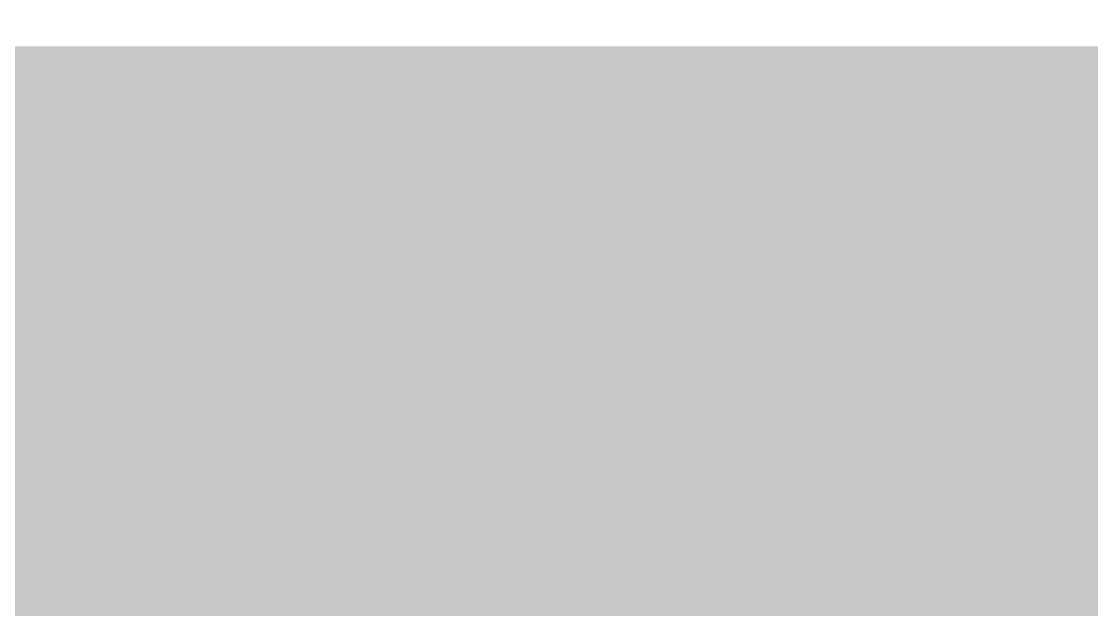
# Model space of a CAD drawing. Extents: x -0.1 to 65.1, y -1.2 to 30.1.
# Drawn here: x 24.2635 to 24.755, y 6.7628 to 7.0326 of the extents above; entities that cross this region are included whole.
import ezdxf

# ---------------------------------------------------------------- set-up
doc = ezdxf.new("R2010")
doc.units = 0
doc.header["$MEASUREMENT"] = 0
doc.layers.get('0').update_dxf_attribs({"linetype": 'CONTINUOUS'})
doc.layers.add('2D_LINE_126', color=7, linetype='CONTINUOUS')

# ---------------------------------------------------------------- blocks, each defined once
blk = doc.blocks.new('DRAWING_63')
at = {"layer": '2D_LINE_126', "const_width": 0.0254}
for points in [[(-5.57784, -0.51435), (-5.58927, -0.51435), (-5.6007, -0.51435), (-5.61213, -0.51435), (-5.62356, -0.51435), (-5.63499, -0.51435), (-5.64642, -0.51435), (-5.65785, -0.51435), (-5.66928, -0.51435), (-5.68071, -0.51435), (-5.69214, -0.51435), (-5.70357, -0.51435), (-5.715, -0.51435), (-5.72643, -0.51435), (-5.73786, -0.51435), (-5.74929, -0.51435), (-5.76072, -0.51435), (-5.77215, -0.51435), (-5.78358, -0.51435), (-5.79501, -0.51435), (-5.80644, -0.51435), (-5.81787, -0.51435), (-5.8293, -0.51435), (-5.84073, -0.51435), (-5.85216, -0.51435), (-5.86359, -0.51435), (-5.87502, -0.51435), (-5.88645, -0.51435), (-5.89788, -0.51435), (-5.90931, -0.51435), (-5.92074, -0.51435), (-5.93217, -0.51435), (-5.9436, -0.51435), (-5.95503, -0.51435), (-5.96646, -0.51435), (-5.97789, -0.51435), (-5.98932, -0.51435), (-6.00075, -0.51435), (-6.01218, -0.51435), (-6.02361, -0.51435), (-6.03504, -0.51435), (-6.04647, -0.51435), (-6.0579, -0.51435), (-6.06933, -0.51435), (-6.08076, -0.51435), (-6.09219, -0.51435), (-6.09219, -0.52578), (-6.10362, -0.52578)], [(-5.84073, -0.75438), (-5.84073, -0.74295), (-5.84073, -0.73152), (-5.84073, -0.72009), (-5.84073, -0.70866), (-5.84073, -0.69723), (-5.84073, -0.6858), (-5.84073, -0.67437), (-5.84073, -0.66294), (-5.84073, -0.65151), (-5.84073, -0.64008), (-5.84073, -0.62865), (-5.84073, -0.61722), (-5.84073, -0.60579), (-5.84073, -0.59436), (-5.84073, -0.58293), (-5.84073, -0.5715), (-5.84073, -0.56007), (-5.84073, -0.54864), (-5.84073, -0.53721), (-5.84073, -0.52578), (-5.84073, -0.51435), (-5.84073, -0.50292), (-5.84073, -0.49149), (-5.84073, -0.48006)], [(-6.08076, -0.75438), (-6.08076, -0.74295), (-6.08076, -0.73152), (-6.08076, -0.72009), (-6.08076, -0.70866), (-6.08076, -0.69723), (-6.08076, -0.6858), (-6.08076, -0.67437), (-6.08076, -0.66294), (-6.08076, -0.65151), (-6.08076, -0.64008), (-6.08076, -0.62865), (-6.08076, -0.61722), (-6.08076, -0.60579), (-6.08076, -0.59436), (-6.08076, -0.58293), (-6.08076, -0.5715), (-6.08076, -0.56007), (-6.08076, -0.54864), (-6.08076, -0.53721), (-6.08076, -0.52578), (-6.08076, -0.51435), (-6.08076, -0.50292), (-6.08076, -0.49149), (-6.08076, -0.48006)], [(-6.06933, -0.75438), (-6.06933, -0.74295), (-6.06933, -0.73152), (-6.06933, -0.72009), (-6.06933, -0.70866), (-6.06933, -0.69723), (-6.06933, -0.6858), (-6.06933, -0.67437), (-6.06933, -0.66294), (-6.06933, -0.65151), (-6.06933, -0.64008), (-6.06933, -0.62865), (-6.06933, -0.61722), (-6.06933, -0.60579), (-6.06933, -0.59436), (-6.06933, -0.58293), (-6.06933, -0.5715), (-6.06933, -0.56007), (-6.06933, -0.54864), (-6.06933, -0.53721), (-6.06933, -0.52578), (-6.06933, -0.51435), (-6.06933, -0.50292), (-6.06933, -0.49149), (-6.06933, -0.48006)], [(-6.0579, -0.75438), (-6.0579, -0.74295), (-6.0579, -0.73152), (-6.0579, -0.72009), (-6.0579, -0.70866), (-6.0579, -0.69723), (-6.0579, -0.6858), (-6.0579, -0.67437), (-6.0579, -0.66294), (-6.0579, -0.65151), (-6.0579, -0.64008), (-6.0579, -0.62865), (-6.0579, -0.61722), (-6.0579, -0.60579), (-6.0579, -0.59436), (-6.0579, -0.58293), (-6.0579, -0.5715), (-6.0579, -0.56007), (-6.0579, -0.54864), (-6.0579, -0.53721), (-6.0579, -0.52578), (-6.0579, -0.51435), (-6.0579, -0.50292), (-6.0579, -0.49149), (-6.0579, -0.48006)], [(-6.04647, -0.75438), (-6.04647, -0.74295), (-6.04647, -0.73152), (-6.04647, -0.72009), (-6.04647, -0.70866), (-6.04647, -0.69723), (-6.04647, -0.6858), (-6.04647, -0.67437), (-6.04647, -0.66294), (-6.04647, -0.65151), (-6.04647, -0.64008), (-6.04647, -0.62865), (-6.04647, -0.61722), (-6.04647, -0.60579), (-6.04647, -0.59436), (-6.04647, -0.58293), (-6.04647, -0.5715), (-6.04647, -0.56007), (-6.04647, -0.54864), (-6.04647, -0.53721), (-6.04647, -0.52578), (-6.04647, -0.51435), (-6.04647, -0.50292), (-6.04647, -0.49149), (-6.04647, -0.48006)], [(-6.03504, -0.75438), (-6.03504, -0.74295), (-6.03504, -0.73152), (-6.03504, -0.72009), (-6.03504, -0.70866), (-6.03504, -0.69723), (-6.03504, -0.6858), (-6.03504, -0.67437), (-6.03504, -0.66294), (-6.03504, -0.65151), (-6.03504, -0.64008), (-6.03504, -0.62865), (-6.03504, -0.61722), (-6.03504, -0.60579), (-6.03504, -0.59436), (-6.03504, -0.58293), (-6.03504, -0.5715), (-6.03504, -0.56007), (-6.03504, -0.54864), (-6.03504, -0.53721), (-6.03504, -0.52578), (-6.03504, -0.51435), (-6.03504, -0.50292), (-6.03504, -0.49149), (-6.03504, -0.48006)], [(-6.02361, -0.75438), (-6.02361, -0.74295), (-6.02361, -0.73152), (-6.02361, -0.72009), (-6.02361, -0.70866), (-6.02361, -0.69723), (-6.02361, -0.6858), (-6.02361, -0.67437), (-6.02361, -0.66294), (-6.02361, -0.65151), (-6.02361, -0.64008), (-6.02361, -0.62865), (-6.02361, -0.61722), (-6.02361, -0.60579), (-6.02361, -0.59436), (-6.02361, -0.58293), (-6.02361, -0.5715), (-6.02361, -0.56007), (-6.02361, -0.54864), (-6.02361, -0.53721), (-6.02361, -0.52578), (-6.02361, -0.51435), (-6.02361, -0.50292), (-6.02361, -0.49149), (-6.02361, -0.48006)], [(-6.01218, -0.75438), (-6.01218, -0.74295), (-6.01218, -0.73152), (-6.01218, -0.72009), (-6.01218, -0.70866), (-6.01218, -0.69723), (-6.01218, -0.6858), (-6.01218, -0.67437), (-6.01218, -0.66294), (-6.01218, -0.65151), (-6.01218, -0.64008), (-6.01218, -0.62865), (-6.01218, -0.61722), (-6.01218, -0.60579), (-6.01218, -0.59436), (-6.01218, -0.58293), (-6.01218, -0.5715), (-6.01218, -0.56007), (-6.01218, -0.54864), (-6.01218, -0.53721), (-6.01218, -0.52578), (-6.01218, -0.51435), (-6.01218, -0.50292), (-6.01218, -0.49149), (-6.01218, -0.48006)], [(-6.00075, -0.75438), (-6.00075, -0.74295), (-6.00075, -0.73152), (-6.00075, -0.72009), (-6.00075, -0.70866), (-6.00075, -0.69723), (-6.00075, -0.6858), (-6.00075, -0.67437), (-6.00075, -0.66294), (-6.00075, -0.65151), (-6.00075, -0.64008), (-6.00075, -0.62865), (-6.00075, -0.61722), (-6.00075, -0.60579), (-6.00075, -0.59436), (-6.00075, -0.58293), (-6.00075, -0.5715), (-6.00075, -0.56007), (-6.00075, -0.54864), (-6.00075, -0.53721), (-6.00075, -0.52578), (-6.00075, -0.51435), (-6.00075, -0.50292), (-6.00075, -0.49149), (-6.00075, -0.48006)], [(-5.98932, -0.75438), (-5.98932, -0.74295), (-5.98932, -0.73152), (-5.98932, -0.72009), (-5.98932, -0.70866), (-5.98932, -0.69723), (-5.98932, -0.6858), (-5.98932, -0.67437), (-5.98932, -0.66294), (-5.98932, -0.65151), (-5.98932, -0.64008), (-5.98932, -0.62865), (-5.98932, -0.61722), (-5.98932, -0.60579), (-5.98932, -0.59436), (-5.98932, -0.58293), (-5.98932, -0.5715), (-5.98932, -0.56007), (-5.98932, -0.54864), (-5.98932, -0.53721), (-5.98932, -0.52578), (-5.98932, -0.51435), (-5.98932, -0.50292), (-5.98932, -0.49149), (-5.98932, -0.48006)], [(-5.97789, -0.75438), (-5.97789, -0.74295), (-5.97789, -0.73152), (-5.97789, -0.72009), (-5.97789, -0.70866), (-5.97789, -0.69723), (-5.97789, -0.6858), (-5.97789, -0.67437), (-5.97789, -0.66294), (-5.97789, -0.65151), (-5.97789, -0.64008), (-5.97789, -0.62865), (-5.97789, -0.61722), (-5.97789, -0.60579), (-5.97789, -0.59436), (-5.97789, -0.58293), (-5.97789, -0.5715), (-5.97789, -0.56007), (-5.97789, -0.54864), (-5.97789, -0.53721), (-5.97789, -0.52578), (-5.97789, -0.51435), (-5.97789, -0.50292), (-5.97789, -0.49149), (-5.97789, -0.48006)], [(-5.96646, -0.75438), (-5.96646, -0.74295), (-5.96646, -0.73152), (-5.96646, -0.72009), (-5.96646, -0.70866), (-5.96646, -0.69723), (-5.96646, -0.6858), (-5.96646, -0.67437), (-5.96646, -0.66294), (-5.96646, -0.65151), (-5.96646, -0.64008), (-5.96646, -0.62865), (-5.96646, -0.61722), (-5.96646, -0.60579), (-5.96646, -0.59436), (-5.96646, -0.58293), (-5.96646, -0.5715), (-5.96646, -0.56007), (-5.96646, -0.54864), (-5.96646, -0.53721), (-5.96646, -0.52578), (-5.96646, -0.51435), (-5.96646, -0.50292), (-5.96646, -0.49149), (-5.96646, -0.48006)], [(-5.95503, -0.75438), (-5.95503, -0.74295), (-5.95503, -0.73152), (-5.95503, -0.72009), (-5.95503, -0.70866), (-5.95503, -0.69723), (-5.95503, -0.6858), (-5.95503, -0.67437), (-5.95503, -0.66294), (-5.95503, -0.65151), (-5.95503, -0.64008), (-5.95503, -0.62865), (-5.95503, -0.61722), (-5.95503, -0.60579), (-5.95503, -0.59436), (-5.95503, -0.58293), (-5.95503, -0.5715), (-5.95503, -0.56007), (-5.95503, -0.54864), (-5.95503, -0.53721), (-5.95503, -0.52578), (-5.95503, -0.51435), (-5.95503, -0.50292), (-5.95503, -0.49149), (-5.95503, -0.48006)], [(-5.9436, -0.75438), (-5.9436, -0.74295), (-5.9436, -0.73152), (-5.9436, -0.72009), (-5.9436, -0.70866), (-5.9436, -0.69723), (-5.9436, -0.6858), (-5.9436, -0.67437), (-5.9436, -0.66294), (-5.9436, -0.65151), (-5.9436, -0.64008), (-5.9436, -0.62865), (-5.9436, -0.61722), (-5.9436, -0.60579), (-5.9436, -0.59436), (-5.9436, -0.58293), (-5.9436, -0.5715), (-5.9436, -0.56007), (-5.9436, -0.54864), (-5.9436, -0.53721), (-5.9436, -0.52578), (-5.9436, -0.51435), (-5.9436, -0.50292), (-5.9436, -0.49149), (-5.9436, -0.48006)], [(-5.93217, -0.75438), (-5.93217, -0.74295), (-5.93217, -0.73152), (-5.93217, -0.72009), (-5.93217, -0.70866), (-5.93217, -0.69723), (-5.93217, -0.6858), (-5.93217, -0.67437), (-5.93217, -0.66294), (-5.93217, -0.65151), (-5.93217, -0.64008), (-5.93217, -0.62865), (-5.93217, -0.61722), (-5.93217, -0.60579), (-5.93217, -0.59436), (-5.93217, -0.58293), (-5.93217, -0.5715), (-5.93217, -0.56007), (-5.93217, -0.54864), (-5.93217, -0.53721), (-5.93217, -0.52578), (-5.93217, -0.51435), (-5.93217, -0.50292), (-5.93217, -0.49149), (-5.93217, -0.48006)], [(-5.92074, -0.75438), (-5.92074, -0.74295), (-5.92074, -0.73152), (-5.92074, -0.72009), (-5.92074, -0.70866), (-5.92074, -0.69723), (-5.92074, -0.6858), (-5.92074, -0.67437), (-5.92074, -0.66294), (-5.92074, -0.65151), (-5.92074, -0.64008), (-5.92074, -0.62865), (-5.92074, -0.61722), (-5.92074, -0.60579), (-5.92074, -0.59436), (-5.92074, -0.58293), (-5.92074, -0.5715), (-5.92074, -0.56007), (-5.92074, -0.54864), (-5.92074, -0.53721), (-5.92074, -0.52578), (-5.92074, -0.51435), (-5.92074, -0.50292), (-5.92074, -0.49149), (-5.92074, -0.48006)], [(-5.90931, -0.75438), (-5.90931, -0.74295), (-5.90931, -0.73152), (-5.90931, -0.72009), (-5.90931, -0.70866), (-5.90931, -0.69723), (-5.90931, -0.6858), (-5.90931, -0.67437), (-5.90931, -0.66294), (-5.90931, -0.65151), (-5.90931, -0.64008), (-5.90931, -0.62865), (-5.90931, -0.61722), (-5.90931, -0.60579), (-5.90931, -0.59436), (-5.90931, -0.58293), (-5.90931, -0.5715), (-5.90931, -0.56007), (-5.90931, -0.54864), (-5.90931, -0.53721), (-5.90931, -0.52578), (-5.90931, -0.51435), (-5.90931, -0.50292), (-5.90931, -0.49149), (-5.90931, -0.48006)], [(-5.89788, -0.75438), (-5.89788, -0.74295), (-5.89788, -0.73152), (-5.89788, -0.72009), (-5.89788, -0.70866), (-5.89788, -0.69723), (-5.89788, -0.6858), (-5.89788, -0.67437), (-5.89788, -0.66294), (-5.89788, -0.65151), (-5.89788, -0.64008), (-5.89788, -0.62865), (-5.89788, -0.61722), (-5.89788, -0.60579), (-5.89788, -0.59436), (-5.89788, -0.58293), (-5.89788, -0.5715), (-5.89788, -0.56007), (-5.89788, -0.54864), (-5.89788, -0.53721), (-5.89788, -0.52578), (-5.89788, -0.51435), (-5.89788, -0.50292), (-5.89788, -0.49149), (-5.89788, -0.48006)], [(-5.88645, -0.75438), (-5.88645, -0.74295), (-5.88645, -0.73152), (-5.88645, -0.72009), (-5.88645, -0.70866), (-5.88645, -0.69723), (-5.88645, -0.6858), (-5.88645, -0.67437), (-5.88645, -0.66294), (-5.88645, -0.65151), (-5.88645, -0.64008), (-5.88645, -0.62865), (-5.88645, -0.61722), (-5.88645, -0.60579), (-5.88645, -0.59436), (-5.88645, -0.58293), (-5.88645, -0.5715), (-5.88645, -0.56007), (-5.88645, -0.54864), (-5.88645, -0.53721), (-5.88645, -0.52578), (-5.88645, -0.51435), (-5.88645, -0.50292), (-5.88645, -0.49149), (-5.88645, -0.48006)], [(-5.87502, -0.75438), (-5.87502, -0.74295), (-5.87502, -0.73152), (-5.87502, -0.72009), (-5.87502, -0.70866), (-5.87502, -0.69723), (-5.87502, -0.6858), (-5.87502, -0.67437), (-5.87502, -0.66294), (-5.87502, -0.65151), (-5.87502, -0.64008), (-5.87502, -0.62865), (-5.87502, -0.61722), (-5.87502, -0.60579), (-5.87502, -0.59436), (-5.87502, -0.58293), (-5.87502, -0.5715), (-5.87502, -0.56007), (-5.87502, -0.54864), (-5.87502, -0.53721), (-5.87502, -0.52578), (-5.87502, -0.51435), (-5.87502, -0.50292), (-5.87502, -0.49149), (-5.87502, -0.48006)], [(-5.86359, -0.75438), (-5.86359, -0.74295), (-5.86359, -0.73152), (-5.86359, -0.72009), (-5.86359, -0.70866), (-5.86359, -0.69723), (-5.86359, -0.6858), (-5.86359, -0.67437), (-5.86359, -0.66294), (-5.86359, -0.65151), (-5.86359, -0.64008), (-5.86359, -0.62865), (-5.86359, -0.61722), (-5.86359, -0.60579), (-5.86359, -0.59436), (-5.86359, -0.58293), (-5.86359, -0.5715), (-5.86359, -0.56007), (-5.86359, -0.54864), (-5.86359, -0.53721), (-5.86359, -0.52578), (-5.86359, -0.51435), (-5.86359, -0.50292), (-5.86359, -0.49149), (-5.86359, -0.48006)], [(-5.85216, -0.75438), (-5.85216, -0.74295), (-5.85216, -0.73152), (-5.85216, -0.72009), (-5.85216, -0.70866), (-5.85216, -0.69723), (-5.85216, -0.6858), (-5.85216, -0.67437), (-5.85216, -0.66294), (-5.85216, -0.65151), (-5.85216, -0.64008), (-5.85216, -0.62865), (-5.85216, -0.61722), (-5.85216, -0.60579), (-5.85216, -0.59436), (-5.85216, -0.58293), (-5.85216, -0.5715), (-5.85216, -0.56007), (-5.85216, -0.54864), (-5.85216, -0.53721), (-5.85216, -0.52578), (-5.85216, -0.51435), (-5.85216, -0.50292), (-5.85216, -0.49149), (-5.85216, -0.48006)], [(-5.8293, -0.75438), (-5.8293, -0.74295), (-5.8293, -0.73152), (-5.8293, -0.72009), (-5.8293, -0.70866), (-5.8293, -0.69723), (-5.8293, -0.6858), (-5.8293, -0.67437), (-5.8293, -0.66294), (-5.8293, -0.65151), (-5.8293, -0.64008), (-5.8293, -0.62865), (-5.8293, -0.61722), (-5.8293, -0.60579), (-5.8293, -0.59436), (-5.8293, -0.58293), (-5.8293, -0.5715), (-5.8293, -0.56007), (-5.8293, -0.54864), (-5.8293, -0.53721), (-5.8293, -0.52578), (-5.8293, -0.51435), (-5.8293, -0.50292), (-5.8293, -0.49149), (-5.8293, -0.48006)], [(-5.81787, -0.75438), (-5.81787, -0.74295), (-5.81787, -0.73152), (-5.81787, -0.72009), (-5.81787, -0.70866), (-5.81787, -0.69723), (-5.81787, -0.6858), (-5.81787, -0.67437), (-5.81787, -0.66294), (-5.81787, -0.65151), (-5.81787, -0.64008), (-5.81787, -0.62865), (-5.81787, -0.61722), (-5.81787, -0.60579), (-5.81787, -0.59436), (-5.81787, -0.58293), (-5.81787, -0.5715), (-5.81787, -0.56007), (-5.81787, -0.54864), (-5.81787, -0.53721), (-5.81787, -0.52578), (-5.81787, -0.51435), (-5.81787, -0.50292), (-5.81787, -0.49149), (-5.81787, -0.48006)], [(-5.80644, -0.75438), (-5.80644, -0.74295), (-5.80644, -0.73152), (-5.80644, -0.72009), (-5.80644, -0.70866), (-5.80644, -0.69723), (-5.80644, -0.6858), (-5.80644, -0.67437), (-5.80644, -0.66294), (-5.80644, -0.65151), (-5.80644, -0.64008), (-5.80644, -0.62865), (-5.80644, -0.61722), (-5.80644, -0.60579), (-5.80644, -0.59436), (-5.80644, -0.58293), (-5.80644, -0.5715), (-5.80644, -0.56007), (-5.80644, -0.54864), (-5.80644, -0.53721), (-5.80644, -0.52578), (-5.80644, -0.51435), (-5.80644, -0.50292), (-5.80644, -0.49149), (-5.80644, -0.48006)], [(-5.79501, -0.75438), (-5.79501, -0.74295), (-5.79501, -0.73152), (-5.79501, -0.72009), (-5.79501, -0.70866), (-5.79501, -0.69723), (-5.79501, -0.6858), (-5.79501, -0.67437), (-5.79501, -0.66294), (-5.79501, -0.65151), (-5.79501, -0.64008), (-5.79501, -0.62865), (-5.79501, -0.61722), (-5.79501, -0.60579), (-5.79501, -0.59436), (-5.79501, -0.58293), (-5.79501, -0.5715), (-5.79501, -0.56007), (-5.79501, -0.54864), (-5.79501, -0.53721), (-5.79501, -0.52578), (-5.79501, -0.51435), (-5.79501, -0.50292), (-5.79501, -0.49149), (-5.79501, -0.48006)], [(-5.78358, -0.75438), (-5.78358, -0.74295), (-5.78358, -0.73152), (-5.78358, -0.72009), (-5.78358, -0.70866), (-5.78358, -0.69723), (-5.78358, -0.6858), (-5.78358, -0.67437), (-5.78358, -0.66294), (-5.78358, -0.65151), (-5.78358, -0.64008), (-5.78358, -0.62865), (-5.78358, -0.61722), (-5.78358, -0.60579), (-5.78358, -0.59436), (-5.78358, -0.58293), (-5.78358, -0.5715), (-5.78358, -0.56007), (-5.78358, -0.54864), (-5.78358, -0.53721), (-5.78358, -0.52578), (-5.78358, -0.51435), (-5.78358, -0.50292), (-5.78358, -0.49149), (-5.78358, -0.48006)], [(-5.77215, -0.75438), (-5.77215, -0.74295), (-5.77215, -0.73152), (-5.77215, -0.72009), (-5.77215, -0.70866), (-5.77215, -0.69723), (-5.77215, -0.6858), (-5.77215, -0.67437), (-5.77215, -0.66294), (-5.77215, -0.65151), (-5.77215, -0.64008), (-5.77215, -0.62865), (-5.77215, -0.61722), (-5.77215, -0.60579), (-5.77215, -0.59436), (-5.77215, -0.58293), (-5.77215, -0.5715), (-5.77215, -0.56007), (-5.77215, -0.54864), (-5.77215, -0.53721), (-5.77215, -0.52578), (-5.77215, -0.51435), (-5.77215, -0.50292), (-5.77215, -0.49149), (-5.77215, -0.48006)], [(-5.76072, -0.75438), (-5.76072, -0.74295), (-5.76072, -0.73152), (-5.76072, -0.72009), (-5.76072, -0.70866), (-5.76072, -0.69723), (-5.76072, -0.6858), (-5.76072, -0.67437), (-5.76072, -0.66294), (-5.76072, -0.65151), (-5.76072, -0.64008), (-5.76072, -0.62865), (-5.76072, -0.61722), (-5.76072, -0.60579), (-5.76072, -0.59436), (-5.76072, -0.58293), (-5.76072, -0.5715), (-5.76072, -0.56007), (-5.76072, -0.54864), (-5.76072, -0.53721), (-5.76072, -0.52578), (-5.76072, -0.51435), (-5.76072, -0.50292), (-5.76072, -0.49149), (-5.76072, -0.48006)], [(-5.74929, -0.75438), (-5.74929, -0.74295), (-5.74929, -0.73152), (-5.74929, -0.72009), (-5.74929, -0.70866), (-5.74929, -0.69723), (-5.74929, -0.6858), (-5.74929, -0.67437), (-5.74929, -0.66294), (-5.74929, -0.65151), (-5.74929, -0.64008), (-5.74929, -0.62865), (-5.74929, -0.61722), (-5.74929, -0.60579), (-5.74929, -0.59436), (-5.74929, -0.58293), (-5.74929, -0.5715), (-5.74929, -0.56007), (-5.74929, -0.54864), (-5.74929, -0.53721), (-5.74929, -0.52578), (-5.74929, -0.51435), (-5.74929, -0.50292), (-5.74929, -0.49149), (-5.74929, -0.48006)], [(-5.73786, -0.75438), (-5.73786, -0.74295), (-5.73786, -0.73152), (-5.73786, -0.72009), (-5.73786, -0.70866), (-5.73786, -0.69723), (-5.73786, -0.6858), (-5.73786, -0.67437), (-5.73786, -0.66294), (-5.73786, -0.65151), (-5.73786, -0.64008), (-5.73786, -0.62865), (-5.73786, -0.61722), (-5.73786, -0.60579), (-5.73786, -0.59436), (-5.73786, -0.58293), (-5.73786, -0.5715), (-5.73786, -0.56007), (-5.73786, -0.54864), (-5.73786, -0.53721), (-5.73786, -0.52578), (-5.73786, -0.51435), (-5.73786, -0.50292), (-5.73786, -0.49149), (-5.73786, -0.48006)], [(-5.72643, -0.75438), (-5.72643, -0.74295), (-5.72643, -0.73152), (-5.72643, -0.72009), (-5.72643, -0.70866), (-5.72643, -0.69723), (-5.72643, -0.6858), (-5.72643, -0.67437), (-5.72643, -0.66294), (-5.72643, -0.65151), (-5.72643, -0.64008), (-5.72643, -0.62865), (-5.72643, -0.61722), (-5.72643, -0.60579), (-5.72643, -0.59436), (-5.72643, -0.58293), (-5.72643, -0.5715), (-5.72643, -0.56007), (-5.72643, -0.54864), (-5.72643, -0.53721), (-5.72643, -0.52578), (-5.72643, -0.51435), (-5.72643, -0.50292), (-5.72643, -0.49149), (-5.72643, -0.48006)], [(-5.715, -0.75438), (-5.715, -0.74295), (-5.715, -0.73152), (-5.715, -0.72009), (-5.715, -0.70866), (-5.715, -0.69723), (-5.715, -0.6858), (-5.715, -0.67437), (-5.715, -0.66294), (-5.715, -0.65151), (-5.715, -0.64008), (-5.715, -0.62865), (-5.715, -0.61722), (-5.715, -0.60579), (-5.715, -0.59436), (-5.715, -0.58293), (-5.715, -0.5715), (-5.715, -0.56007), (-5.715, -0.54864), (-5.715, -0.53721), (-5.715, -0.52578), (-5.715, -0.51435), (-5.715, -0.50292), (-5.715, -0.49149), (-5.715, -0.48006)], [(-5.70357, -0.75438), (-5.70357, -0.74295), (-5.70357, -0.73152), (-5.70357, -0.72009), (-5.70357, -0.70866), (-5.70357, -0.69723), (-5.70357, -0.6858), (-5.70357, -0.67437), (-5.70357, -0.66294), (-5.70357, -0.65151), (-5.70357, -0.64008), (-5.70357, -0.62865), (-5.70357, -0.61722), (-5.70357, -0.60579), (-5.70357, -0.59436), (-5.70357, -0.58293), (-5.70357, -0.5715), (-5.70357, -0.56007), (-5.70357, -0.54864), (-5.70357, -0.53721), (-5.70357, -0.52578), (-5.70357, -0.51435), (-5.70357, -0.50292), (-5.70357, -0.49149), (-5.70357, -0.48006)], [(-5.69214, -0.75438), (-5.69214, -0.74295), (-5.69214, -0.73152), (-5.69214, -0.72009), (-5.69214, -0.70866), (-5.69214, -0.69723), (-5.69214, -0.6858), (-5.69214, -0.67437), (-5.69214, -0.66294), (-5.69214, -0.65151), (-5.69214, -0.64008), (-5.69214, -0.62865), (-5.69214, -0.61722), (-5.69214, -0.60579), (-5.69214, -0.59436), (-5.69214, -0.58293), (-5.69214, -0.5715), (-5.69214, -0.56007), (-5.69214, -0.54864), (-5.69214, -0.53721), (-5.69214, -0.52578), (-5.69214, -0.51435), (-5.69214, -0.50292), (-5.69214, -0.49149), (-5.69214, -0.48006)], [(-5.68071, -0.75438), (-5.68071, -0.74295), (-5.68071, -0.73152), (-5.68071, -0.72009), (-5.68071, -0.70866), (-5.68071, -0.69723), (-5.68071, -0.6858), (-5.68071, -0.67437), (-5.68071, -0.66294), (-5.68071, -0.65151), (-5.68071, -0.64008), (-5.68071, -0.62865), (-5.68071, -0.61722), (-5.68071, -0.60579), (-5.68071, -0.59436), (-5.68071, -0.58293), (-5.68071, -0.5715), (-5.68071, -0.56007), (-5.68071, -0.54864), (-5.68071, -0.53721), (-5.68071, -0.52578), (-5.68071, -0.51435), (-5.68071, -0.50292), (-5.68071, -0.49149), (-5.68071, -0.48006)], [(-5.66928, -0.75438), (-5.66928, -0.74295), (-5.66928, -0.73152), (-5.66928, -0.72009), (-5.66928, -0.70866), (-5.66928, -0.69723), (-5.66928, -0.6858), (-5.66928, -0.67437), (-5.66928, -0.66294), (-5.66928, -0.65151), (-5.66928, -0.64008), (-5.66928, -0.62865), (-5.66928, -0.61722), (-5.66928, -0.60579), (-5.66928, -0.59436), (-5.66928, -0.58293), (-5.66928, -0.5715), (-5.66928, -0.56007), (-5.66928, -0.54864), (-5.66928, -0.53721), (-5.66928, -0.52578), (-5.66928, -0.51435), (-5.66928, -0.50292), (-5.66928, -0.49149), (-5.66928, -0.48006)], [(-5.65785, -0.75438), (-5.65785, -0.74295), (-5.65785, -0.73152), (-5.65785, -0.72009), (-5.65785, -0.70866), (-5.65785, -0.69723), (-5.65785, -0.6858), (-5.65785, -0.67437), (-5.65785, -0.66294), (-5.65785, -0.65151), (-5.65785, -0.64008), (-5.65785, -0.62865), (-5.65785, -0.61722), (-5.65785, -0.60579), (-5.65785, -0.59436), (-5.65785, -0.58293), (-5.65785, -0.5715), (-5.65785, -0.56007), (-5.65785, -0.54864), (-5.65785, -0.53721), (-5.65785, -0.52578), (-5.65785, -0.51435), (-5.65785, -0.50292), (-5.65785, -0.49149), (-5.65785, -0.48006)], [(-5.64642, -0.75438), (-5.64642, -0.74295), (-5.64642, -0.73152), (-5.64642, -0.72009), (-5.64642, -0.70866), (-5.64642, -0.69723), (-5.64642, -0.6858), (-5.64642, -0.67437), (-5.64642, -0.66294), (-5.64642, -0.65151), (-5.64642, -0.64008), (-5.64642, -0.62865), (-5.64642, -0.61722), (-5.64642, -0.60579), (-5.64642, -0.59436), (-5.64642, -0.58293), (-5.64642, -0.5715), (-5.64642, -0.56007), (-5.64642, -0.54864), (-5.64642, -0.53721), (-5.64642, -0.52578), (-5.64642, -0.51435), (-5.64642, -0.50292), (-5.64642, -0.49149), (-5.64642, -0.48006)], [(-5.63499, -0.75438), (-5.63499, -0.74295), (-5.63499, -0.73152), (-5.63499, -0.72009), (-5.63499, -0.70866), (-5.63499, -0.69723), (-5.63499, -0.6858), (-5.63499, -0.67437), (-5.63499, -0.66294), (-5.63499, -0.65151), (-5.63499, -0.64008), (-5.63499, -0.62865), (-5.63499, -0.61722), (-5.63499, -0.60579), (-5.63499, -0.59436), (-5.63499, -0.58293), (-5.63499, -0.5715), (-5.63499, -0.56007), (-5.63499, -0.54864), (-5.63499, -0.53721), (-5.63499, -0.52578), (-5.63499, -0.51435), (-5.63499, -0.50292), (-5.63499, -0.49149), (-5.63499, -0.48006)], [(-5.62356, -0.75438), (-5.62356, -0.74295), (-5.62356, -0.73152), (-5.62356, -0.72009), (-5.62356, -0.70866), (-5.62356, -0.69723), (-5.62356, -0.6858), (-5.62356, -0.67437), (-5.62356, -0.66294), (-5.62356, -0.65151), (-5.62356, -0.64008), (-5.62356, -0.62865), (-5.62356, -0.61722), (-5.62356, -0.60579), (-5.62356, -0.59436), (-5.62356, -0.58293), (-5.62356, -0.5715), (-5.62356, -0.56007), (-5.62356, -0.54864), (-5.62356, -0.53721), (-5.62356, -0.52578), (-5.62356, -0.51435), (-5.62356, -0.50292), (-5.62356, -0.49149), (-5.62356, -0.48006)], [(-5.61213, -0.75438), (-5.61213, -0.74295), (-5.61213, -0.73152), (-5.61213, -0.72009), (-5.61213, -0.70866), (-5.61213, -0.69723), (-5.61213, -0.6858), (-5.61213, -0.67437), (-5.61213, -0.66294), (-5.61213, -0.65151), (-5.61213, -0.64008), (-5.61213, -0.62865), (-5.61213, -0.61722), (-5.61213, -0.60579), (-5.61213, -0.59436), (-5.61213, -0.58293), (-5.61213, -0.5715), (-5.61213, -0.56007), (-5.61213, -0.54864), (-5.61213, -0.53721), (-5.61213, -0.52578), (-5.61213, -0.51435), (-5.61213, -0.50292), (-5.61213, -0.49149), (-5.61213, -0.48006)], [(-5.6007, -0.75438), (-5.6007, -0.74295), (-5.6007, -0.73152), (-5.6007, -0.72009), (-5.6007, -0.70866), (-5.6007, -0.69723), (-5.6007, -0.6858), (-5.6007, -0.67437), (-5.6007, -0.66294), (-5.6007, -0.65151), (-5.6007, -0.64008), (-5.6007, -0.62865), (-5.6007, -0.61722), (-5.6007, -0.60579), (-5.6007, -0.59436), (-5.6007, -0.58293), (-5.6007, -0.5715), (-5.6007, -0.56007), (-5.6007, -0.54864), (-5.6007, -0.53721), (-5.6007, -0.52578), (-5.6007, -0.51435), (-5.6007, -0.50292), (-5.6007, -0.49149), (-5.6007, -0.48006)], [(-5.58927, -0.75438), (-5.58927, -0.74295), (-5.58927, -0.73152), (-5.58927, -0.72009), (-5.58927, -0.70866), (-5.58927, -0.69723), (-5.58927, -0.6858), (-5.58927, -0.67437), (-5.58927, -0.66294), (-5.58927, -0.65151), (-5.58927, -0.64008), (-5.58927, -0.62865), (-5.58927, -0.61722), (-5.58927, -0.60579), (-5.58927, -0.59436), (-5.58927, -0.58293), (-5.58927, -0.5715), (-5.58927, -0.56007), (-5.58927, -0.54864), (-5.58927, -0.53721), (-5.58927, -0.52578), (-5.58927, -0.51435), (-5.58927, -0.50292), (-5.58927, -0.49149), (-5.58927, -0.48006)], [(-5.08635, -0.49149), (-6.09219, -0.49149), (-6.16077, -0.50292)], [(-5.57784, -0.49149), (-5.58927, -0.49149), (-5.6007, -0.49149), (-5.61213, -0.49149), (-5.62356, -0.49149), (-5.63499, -0.49149), (-5.64642, -0.49149), (-5.65785, -0.49149), (-5.66928, -0.49149), (-5.68071, -0.49149), (-5.69214, -0.49149), (-5.70357, -0.49149), (-5.715, -0.49149), (-5.72643, -0.49149), (-5.73786, -0.49149), (-5.74929, -0.49149), (-5.76072, -0.49149), (-5.77215, -0.49149), (-5.78358, -0.49149), (-5.79501, -0.49149), (-5.80644, -0.49149), (-5.81787, -0.49149), (-5.8293, -0.49149), (-5.84073, -0.49149), (-5.85216, -0.49149), (-5.86359, -0.49149), (-5.87502, -0.49149), (-5.88645, -0.49149), (-5.89788, -0.49149), (-5.90931, -0.49149), (-5.92074, -0.49149), (-5.93217, -0.49149), (-5.9436, -0.49149), (-5.95503, -0.49149), (-5.96646, -0.49149), (-5.97789, -0.49149), (-5.98932, -0.49149), (-6.00075, -0.49149), (-6.01218, -0.49149), (-6.02361, -0.49149), (-6.03504, -0.49149), (-6.04647, -0.49149), (-6.0579, -0.49149), (-6.06933, -0.49149), (-6.08076, -0.49149), (-6.09219, -0.49149), (-6.09219, -0.50292), (-6.10362, -0.50292)], [(-5.57784, -0.50292), (-5.58927, -0.50292), (-5.6007, -0.50292), (-5.61213, -0.50292), (-5.62356, -0.50292), (-5.63499, -0.50292), (-5.64642, -0.50292), (-5.65785, -0.50292), (-5.66928, -0.50292), (-5.68071, -0.50292), (-5.69214, -0.50292), (-5.70357, -0.50292), (-5.715, -0.50292), (-5.72643, -0.50292), (-5.73786, -0.50292), (-5.74929, -0.50292), (-5.76072, -0.50292), (-5.77215, -0.50292), (-5.78358, -0.50292), (-5.79501, -0.50292), (-5.80644, -0.50292), (-5.81787, -0.50292), (-5.8293, -0.50292), (-5.84073, -0.50292), (-5.85216, -0.50292), (-5.86359, -0.50292), (-5.87502, -0.50292), (-5.88645, -0.50292), (-5.89788, -0.50292), (-5.90931, -0.50292), (-5.92074, -0.50292), (-5.93217, -0.50292), (-5.9436, -0.50292), (-5.95503, -0.50292), (-5.96646, -0.50292), (-5.97789, -0.50292), (-5.98932, -0.50292), (-6.00075, -0.50292), (-6.01218, -0.50292), (-6.02361, -0.50292), (-6.03504, -0.50292), (-6.04647, -0.50292), (-6.0579, -0.50292), (-6.06933, -0.50292), (-6.08076, -0.50292), (-6.09219, -0.50292), (-6.09219, -0.51435), (-6.10362, -0.51435)], [(-5.57784, -0.52578), (-5.58927, -0.52578), (-5.6007, -0.52578), (-5.61213, -0.52578), (-5.62356, -0.52578), (-5.63499, -0.52578), (-5.64642, -0.52578), (-5.65785, -0.52578), (-5.66928, -0.52578), (-5.68071, -0.52578), (-5.69214, -0.52578), (-5.70357, -0.52578), (-5.715, -0.52578), (-5.72643, -0.52578), (-5.73786, -0.52578), (-5.74929, -0.52578), (-5.76072, -0.52578), (-5.77215, -0.52578), (-5.78358, -0.52578), (-5.79501, -0.52578), (-5.80644, -0.52578), (-5.81787, -0.52578), (-5.8293, -0.52578), (-5.84073, -0.52578), (-5.85216, -0.52578), (-5.86359, -0.52578), (-5.87502, -0.52578), (-5.88645, -0.52578), (-5.89788, -0.52578), (-5.90931, -0.52578), (-5.92074, -0.52578), (-5.93217, -0.52578), (-5.9436, -0.52578), (-5.95503, -0.52578), (-5.96646, -0.52578), (-5.97789, -0.52578), (-5.98932, -0.52578), (-6.00075, -0.52578), (-6.01218, -0.52578), (-6.02361, -0.52578), (-6.03504, -0.52578), (-6.04647, -0.52578), (-6.0579, -0.52578), (-6.06933, -0.52578), (-6.08076, -0.52578), (-6.09219, -0.52578), (-6.09219, -0.53721), (-6.10362, -0.53721)], [(-5.57784, -0.53721), (-5.58927, -0.53721), (-5.6007, -0.53721), (-5.61213, -0.53721), (-5.62356, -0.53721), (-5.63499, -0.53721), (-5.64642, -0.53721), (-5.65785, -0.53721), (-5.66928, -0.53721), (-5.68071, -0.53721), (-5.69214, -0.53721), (-5.70357, -0.53721), (-5.715, -0.53721), (-5.72643, -0.53721), (-5.73786, -0.53721), (-5.74929, -0.53721), (-5.76072, -0.53721), (-5.77215, -0.53721), (-5.78358, -0.53721), (-5.79501, -0.53721), (-5.80644, -0.53721), (-5.81787, -0.53721), (-5.8293, -0.53721), (-5.84073, -0.53721), (-5.85216, -0.53721), (-5.86359, -0.53721), (-5.87502, -0.53721), (-5.88645, -0.53721), (-5.89788, -0.53721), (-5.90931, -0.53721), (-5.92074, -0.53721), (-5.93217, -0.53721), (-5.9436, -0.53721), (-5.95503, -0.53721), (-5.96646, -0.53721), (-5.97789, -0.53721), (-5.98932, -0.53721), (-6.00075, -0.53721), (-6.01218, -0.53721), (-6.02361, -0.53721), (-6.03504, -0.53721), (-6.04647, -0.53721), (-6.0579, -0.53721), (-6.06933, -0.53721), (-6.08076, -0.53721), (-6.09219, -0.53721), (-6.09219, -0.54864), (-6.10362, -0.54864)], [(-5.57784, -0.54864), (-5.58927, -0.54864), (-5.6007, -0.54864), (-5.61213, -0.54864), (-5.62356, -0.54864), (-5.63499, -0.54864), (-5.64642, -0.54864), (-5.65785, -0.54864), (-5.66928, -0.54864), (-5.68071, -0.54864), (-5.69214, -0.54864), (-5.70357, -0.54864), (-5.715, -0.54864), (-5.72643, -0.54864), (-5.73786, -0.54864), (-5.74929, -0.54864), (-5.76072, -0.54864), (-5.77215, -0.54864), (-5.78358, -0.54864), (-5.79501, -0.54864), (-5.80644, -0.54864), (-5.81787, -0.54864), (-5.8293, -0.54864), (-5.84073, -0.54864), (-5.85216, -0.54864), (-5.86359, -0.54864), (-5.87502, -0.54864), (-5.88645, -0.54864), (-5.89788, -0.54864), (-5.90931, -0.54864), (-5.92074, -0.54864), (-5.93217, -0.54864), (-5.9436, -0.54864), (-5.95503, -0.54864), (-5.96646, -0.54864), (-5.97789, -0.54864), (-5.98932, -0.54864), (-6.00075, -0.54864), (-6.01218, -0.54864), (-6.02361, -0.54864), (-6.03504, -0.54864), (-6.04647, -0.54864), (-6.0579, -0.54864), (-6.06933, -0.54864), (-6.08076, -0.54864), (-6.09219, -0.54864), (-6.09219, -0.56007), (-6.10362, -0.56007)], [(-5.57784, -0.56007), (-5.58927, -0.56007), (-5.6007, -0.56007), (-5.61213, -0.56007), (-5.62356, -0.56007), (-5.63499, -0.56007), (-5.64642, -0.56007), (-5.65785, -0.56007), (-5.66928, -0.56007), (-5.68071, -0.56007), (-5.69214, -0.56007), (-5.70357, -0.56007), (-5.715, -0.56007), (-5.72643, -0.56007), (-5.73786, -0.56007), (-5.74929, -0.56007), (-5.76072, -0.56007), (-5.77215, -0.56007), (-5.78358, -0.56007), (-5.79501, -0.56007), (-5.80644, -0.56007), (-5.81787, -0.56007), (-5.8293, -0.56007), (-5.84073, -0.56007), (-5.85216, -0.56007), (-5.86359, -0.56007), (-5.87502, -0.56007), (-5.88645, -0.56007), (-5.89788, -0.56007), (-5.90931, -0.56007), (-5.92074, -0.56007), (-5.93217, -0.56007), (-5.9436, -0.56007), (-5.95503, -0.56007), (-5.96646, -0.56007), (-5.97789, -0.56007), (-5.98932, -0.56007), (-6.00075, -0.56007), (-6.01218, -0.56007), (-6.02361, -0.56007), (-6.03504, -0.56007), (-6.04647, -0.56007), (-6.0579, -0.56007), (-6.06933, -0.56007), (-6.08076, -0.56007), (-6.09219, -0.56007), (-6.09219, -0.5715), (-6.10362, -0.5715)], [(-6.10362, -0.58293), (-6.09219, -0.58293), (-6.09219, -0.5715), (-6.08076, -0.5715), (-6.06933, -0.5715), (-6.0579, -0.5715), (-6.04647, -0.5715), (-6.03504, -0.5715), (-6.02361, -0.5715), (-6.01218, -0.5715), (-6.00075, -0.5715), (-5.98932, -0.5715), (-5.97789, -0.5715), (-5.96646, -0.5715), (-5.95503, -0.5715), (-5.9436, -0.5715), (-5.93217, -0.5715), (-5.92074, -0.5715), (-5.90931, -0.5715), (-5.89788, -0.5715), (-5.88645, -0.5715), (-5.87502, -0.5715), (-5.86359, -0.5715), (-5.85216, -0.5715), (-5.84073, -0.5715), (-5.8293, -0.5715), (-5.81787, -0.5715), (-5.80644, -0.5715), (-5.79501, -0.5715), (-5.78358, -0.5715), (-5.77215, -0.5715), (-5.76072, -0.5715), (-5.74929, -0.5715), (-5.73786, -0.5715), (-5.72643, -0.5715), (-5.715, -0.5715), (-5.70357, -0.5715), (-5.69214, -0.5715), (-5.68071, -0.5715), (-5.66928, -0.5715), (-5.65785, -0.5715), (-5.64642, -0.5715), (-5.63499, -0.5715), (-5.62356, -0.5715), (-5.61213, -0.5715), (-5.6007, -0.5715), (-5.58927, -0.5715), (-5.57784, -0.5715)], [(-5.57784, -0.58293), (-5.58927, -0.58293), (-5.6007, -0.58293), (-5.61213, -0.58293), (-5.62356, -0.58293), (-5.63499, -0.58293), (-5.64642, -0.58293), (-5.65785, -0.58293), (-5.66928, -0.58293), (-5.68071, -0.58293), (-5.69214, -0.58293), (-5.70357, -0.58293), (-5.715, -0.58293), (-5.72643, -0.58293), (-5.73786, -0.58293), (-5.74929, -0.58293), (-5.76072, -0.58293), (-5.77215, -0.58293), (-5.78358, -0.58293), (-5.79501, -0.58293), (-5.80644, -0.58293), (-5.81787, -0.58293), (-5.8293, -0.58293), (-5.84073, -0.58293), (-5.85216, -0.58293), (-5.86359, -0.58293), (-5.87502, -0.58293), (-5.88645, -0.58293), (-5.89788, -0.58293), (-5.90931, -0.58293), (-5.92074, -0.58293), (-5.93217, -0.58293), (-5.9436, -0.58293), (-5.95503, -0.58293), (-5.96646, -0.58293), (-5.97789, -0.58293), (-5.98932, -0.58293), (-6.00075, -0.58293), (-6.01218, -0.58293), (-6.02361, -0.58293), (-6.03504, -0.58293), (-6.04647, -0.58293), (-6.0579, -0.58293), (-6.06933, -0.58293), (-6.08076, -0.58293), (-6.09219, -0.58293), (-6.09219, -0.59436), (-6.10362, -0.59436)], [(-5.57784, -0.59436), (-5.58927, -0.59436), (-5.6007, -0.59436), (-5.61213, -0.59436), (-5.62356, -0.59436), (-5.63499, -0.59436), (-5.64642, -0.59436), (-5.65785, -0.59436), (-5.66928, -0.59436), (-5.68071, -0.59436), (-5.69214, -0.59436), (-5.70357, -0.59436), (-5.715, -0.59436), (-5.72643, -0.59436), (-5.73786, -0.59436), (-5.74929, -0.59436), (-5.76072, -0.59436), (-5.77215, -0.59436), (-5.78358, -0.59436), (-5.79501, -0.59436), (-5.80644, -0.59436), (-5.81787, -0.59436), (-5.8293, -0.59436), (-5.84073, -0.59436), (-5.85216, -0.59436), (-5.86359, -0.59436), (-5.87502, -0.59436), (-5.88645, -0.59436), (-5.89788, -0.59436), (-5.90931, -0.59436), (-5.92074, -0.59436), (-5.93217, -0.59436), (-5.9436, -0.59436), (-5.95503, -0.59436), (-5.96646, -0.59436), (-5.97789, -0.59436), (-5.98932, -0.59436), (-6.00075, -0.59436), (-6.01218, -0.59436), (-6.02361, -0.59436), (-6.03504, -0.59436), (-6.04647, -0.59436), (-6.0579, -0.59436), (-6.06933, -0.59436), (-6.08076, -0.59436), (-6.09219, -0.59436), (-6.09219, -0.60579), (-6.10362, -0.60579)], [(-5.57784, -0.60579), (-5.58927, -0.60579), (-5.6007, -0.60579), (-5.61213, -0.60579), (-5.62356, -0.60579), (-5.63499, -0.60579), (-5.64642, -0.60579), (-5.65785, -0.60579), (-5.66928, -0.60579), (-5.68071, -0.60579), (-5.69214, -0.60579), (-5.70357, -0.60579), (-5.715, -0.60579), (-5.72643, -0.60579), (-5.73786, -0.60579), (-5.74929, -0.60579), (-5.76072, -0.60579), (-5.77215, -0.60579), (-5.78358, -0.60579), (-5.79501, -0.60579), (-5.80644, -0.60579), (-5.81787, -0.60579), (-5.8293, -0.60579), (-5.84073, -0.60579), (-5.85216, -0.60579), (-5.86359, -0.60579), (-5.87502, -0.60579), (-5.88645, -0.60579), (-5.89788, -0.60579), (-5.90931, -0.60579), (-5.92074, -0.60579), (-5.93217, -0.60579), (-5.9436, -0.60579), (-5.95503, -0.60579), (-5.96646, -0.60579), (-5.97789, -0.60579), (-5.98932, -0.60579), (-6.00075, -0.60579), (-6.01218, -0.60579), (-6.02361, -0.60579), (-6.03504, -0.60579), (-6.04647, -0.60579), (-6.0579, -0.60579), (-6.06933, -0.60579), (-6.08076, -0.60579), (-6.09219, -0.60579), (-6.09219, -0.61722), (-6.10362, -0.61722)], [(-5.57784, -0.61722), (-5.58927, -0.61722), (-5.6007, -0.61722), (-5.61213, -0.61722), (-5.62356, -0.61722), (-5.63499, -0.61722), (-5.64642, -0.61722), (-5.65785, -0.61722), (-5.66928, -0.61722), (-5.68071, -0.61722), (-5.69214, -0.61722), (-5.70357, -0.61722), (-5.715, -0.61722), (-5.72643, -0.61722), (-5.73786, -0.61722), (-5.74929, -0.61722), (-5.76072, -0.61722), (-5.77215, -0.61722), (-5.78358, -0.61722), (-5.79501, -0.61722), (-5.80644, -0.61722), (-5.81787, -0.61722), (-5.8293, -0.61722), (-5.84073, -0.61722), (-5.85216, -0.61722), (-5.86359, -0.61722), (-5.87502, -0.61722), (-5.88645, -0.61722), (-5.89788, -0.61722), (-5.90931, -0.61722), (-5.92074, -0.61722), (-5.93217, -0.61722), (-5.9436, -0.61722), (-5.95503, -0.61722), (-5.96646, -0.61722), (-5.97789, -0.61722), (-5.98932, -0.61722), (-6.00075, -0.61722), (-6.01218, -0.61722), (-6.02361, -0.61722), (-6.03504, -0.61722), (-6.04647, -0.61722), (-6.0579, -0.61722), (-6.06933, -0.61722), (-6.08076, -0.61722), (-6.09219, -0.61722), (-6.09219, -0.62865), (-6.10362, -0.62865)], [(-5.57784, -0.62865), (-5.58927, -0.62865), (-5.6007, -0.62865), (-5.61213, -0.62865), (-5.62356, -0.62865), (-5.63499, -0.62865), (-5.64642, -0.62865), (-5.65785, -0.62865), (-5.66928, -0.62865), (-5.68071, -0.62865), (-5.69214, -0.62865), (-5.70357, -0.62865), (-5.715, -0.62865), (-5.72643, -0.62865), (-5.73786, -0.62865), (-5.74929, -0.62865), (-5.76072, -0.62865), (-5.77215, -0.62865), (-5.78358, -0.62865), (-5.79501, -0.62865), (-5.80644, -0.62865), (-5.81787, -0.62865), (-5.8293, -0.62865), (-5.84073, -0.62865), (-5.85216, -0.62865), (-5.86359, -0.62865), (-5.87502, -0.62865), (-5.88645, -0.62865), (-5.89788, -0.62865), (-5.90931, -0.62865), (-5.92074, -0.62865), (-5.93217, -0.62865), (-5.9436, -0.62865), (-5.95503, -0.62865), (-5.96646, -0.62865), (-5.97789, -0.62865), (-5.98932, -0.62865), (-6.00075, -0.62865), (-6.01218, -0.62865), (-6.02361, -0.62865), (-6.03504, -0.62865), (-6.04647, -0.62865), (-6.0579, -0.62865), (-6.06933, -0.62865), (-6.08076, -0.62865), (-6.09219, -0.62865), (-6.09219, -0.64008), (-6.10362, -0.64008)], [(-5.57784, -0.64008), (-5.58927, -0.64008), (-5.6007, -0.64008), (-5.61213, -0.64008), (-5.62356, -0.64008), (-5.63499, -0.64008), (-5.64642, -0.64008), (-5.65785, -0.64008), (-5.66928, -0.64008), (-5.68071, -0.64008), (-5.69214, -0.64008), (-5.70357, -0.64008), (-5.715, -0.64008), (-5.72643, -0.64008), (-5.73786, -0.64008), (-5.74929, -0.64008), (-5.76072, -0.64008), (-5.77215, -0.64008), (-5.78358, -0.64008), (-5.79501, -0.64008), (-5.80644, -0.64008), (-5.81787, -0.64008), (-5.8293, -0.64008), (-5.84073, -0.64008), (-5.85216, -0.64008), (-5.86359, -0.64008), (-5.87502, -0.64008), (-5.88645, -0.64008), (-5.89788, -0.64008), (-5.90931, -0.64008), (-5.92074, -0.64008), (-5.93217, -0.64008), (-5.9436, -0.64008), (-5.95503, -0.64008), (-5.96646, -0.64008), (-5.97789, -0.64008), (-5.98932, -0.64008), (-6.00075, -0.64008), (-6.01218, -0.64008), (-6.02361, -0.64008), (-6.03504, -0.64008), (-6.04647, -0.64008), (-6.0579, -0.64008), (-6.06933, -0.64008), (-6.08076, -0.64008), (-6.09219, -0.64008), (-6.09219, -0.65151), (-6.10362, -0.65151)], [(-5.57784, -0.65151), (-5.58927, -0.65151), (-5.6007, -0.65151), (-5.61213, -0.65151), (-5.62356, -0.65151), (-5.63499, -0.65151), (-5.64642, -0.65151), (-5.65785, -0.65151), (-5.66928, -0.65151), (-5.68071, -0.65151), (-5.69214, -0.65151), (-5.70357, -0.65151), (-5.715, -0.65151), (-5.72643, -0.65151), (-5.73786, -0.65151), (-5.74929, -0.65151), (-5.76072, -0.65151), (-5.77215, -0.65151), (-5.78358, -0.65151), (-5.79501, -0.65151), (-5.80644, -0.65151), (-5.81787, -0.65151), (-5.8293, -0.65151), (-5.84073, -0.65151), (-5.85216, -0.65151), (-5.86359, -0.65151), (-5.87502, -0.65151), (-5.88645, -0.65151), (-5.89788, -0.65151), (-5.90931, -0.65151), (-5.92074, -0.65151), (-5.93217, -0.65151), (-5.9436, -0.65151), (-5.95503, -0.65151), (-5.96646, -0.65151), (-5.97789, -0.65151), (-5.98932, -0.65151), (-6.00075, -0.65151), (-6.01218, -0.65151), (-6.02361, -0.65151), (-6.03504, -0.65151), (-6.04647, -0.65151), (-6.0579, -0.65151), (-6.06933, -0.65151), (-6.08076, -0.65151), (-6.09219, -0.65151), (-6.09219, -0.66294), (-6.10362, -0.66294)], [(-5.57784, -0.66294), (-5.58927, -0.66294), (-5.6007, -0.66294), (-5.61213, -0.66294), (-5.62356, -0.66294), (-5.63499, -0.66294), (-5.64642, -0.66294), (-5.65785, -0.66294), (-5.66928, -0.66294), (-5.68071, -0.66294), (-5.69214, -0.66294), (-5.70357, -0.66294), (-5.715, -0.66294), (-5.72643, -0.66294), (-5.73786, -0.66294), (-5.74929, -0.66294), (-5.76072, -0.66294), (-5.77215, -0.66294), (-5.78358, -0.66294), (-5.79501, -0.66294), (-5.80644, -0.66294), (-5.81787, -0.66294), (-5.8293, -0.66294), (-5.84073, -0.66294), (-5.85216, -0.66294), (-5.86359, -0.66294), (-5.87502, -0.66294), (-5.88645, -0.66294), (-5.89788, -0.66294), (-5.90931, -0.66294), (-5.92074, -0.66294), (-5.93217, -0.66294), (-5.9436, -0.66294), (-5.95503, -0.66294), (-5.96646, -0.66294), (-5.97789, -0.66294), (-5.98932, -0.66294), (-6.00075, -0.66294), (-6.01218, -0.66294), (-6.02361, -0.66294), (-6.03504, -0.66294), (-6.04647, -0.66294), (-6.0579, -0.66294), (-6.06933, -0.66294), (-6.08076, -0.66294), (-6.09219, -0.66294), (-6.09219, -0.67437), (-6.10362, -0.67437)], [(-5.57784, -0.67437), (-5.58927, -0.67437), (-5.6007, -0.67437), (-5.61213, -0.67437), (-5.62356, -0.67437), (-5.63499, -0.67437), (-5.64642, -0.67437), (-5.65785, -0.67437), (-5.66928, -0.67437), (-5.68071, -0.67437), (-5.69214, -0.67437), (-5.70357, -0.67437), (-5.715, -0.67437), (-5.72643, -0.67437), (-5.73786, -0.67437), (-5.74929, -0.67437), (-5.76072, -0.67437), (-5.77215, -0.67437), (-5.78358, -0.67437), (-5.79501, -0.67437), (-5.80644, -0.67437), (-5.81787, -0.67437), (-5.8293, -0.67437), (-5.84073, -0.67437), (-5.85216, -0.67437), (-5.86359, -0.67437), (-5.87502, -0.67437), (-5.88645, -0.67437), (-5.89788, -0.67437), (-5.90931, -0.67437), (-5.92074, -0.67437), (-5.93217, -0.67437), (-5.9436, -0.67437), (-5.95503, -0.67437), (-5.96646, -0.67437), (-5.97789, -0.67437), (-5.98932, -0.67437), (-6.00075, -0.67437), (-6.01218, -0.67437), (-6.02361, -0.67437), (-6.03504, -0.67437), (-6.04647, -0.67437), (-6.0579, -0.67437), (-6.06933, -0.67437), (-6.08076, -0.67437), (-6.09219, -0.67437), (-6.09219, -0.6858), (-6.10362, -0.6858)], [(-5.57784, -0.6858), (-5.58927, -0.6858), (-5.6007, -0.6858), (-5.61213, -0.6858), (-5.62356, -0.6858), (-5.63499, -0.6858), (-5.64642, -0.6858), (-5.65785, -0.6858), (-5.66928, -0.6858), (-5.68071, -0.6858), (-5.69214, -0.6858), (-5.70357, -0.6858), (-5.715, -0.6858), (-5.72643, -0.6858), (-5.73786, -0.6858), (-5.74929, -0.6858), (-5.76072, -0.6858), (-5.77215, -0.6858), (-5.78358, -0.6858), (-5.79501, -0.6858), (-5.80644, -0.6858), (-5.81787, -0.6858), (-5.8293, -0.6858), (-5.84073, -0.6858), (-5.85216, -0.6858), (-5.86359, -0.6858), (-5.87502, -0.6858), (-5.88645, -0.6858), (-5.89788, -0.6858), (-5.90931, -0.6858), (-5.92074, -0.6858), (-5.93217, -0.6858), (-5.9436, -0.6858), (-5.95503, -0.6858), (-5.96646, -0.6858), (-5.97789, -0.6858), (-5.98932, -0.6858), (-6.00075, -0.6858), (-6.01218, -0.6858), (-6.02361, -0.6858), (-6.03504, -0.6858), (-6.04647, -0.6858), (-6.0579, -0.6858), (-6.06933, -0.6858), (-6.08076, -0.6858), (-6.09219, -0.6858), (-6.09219, -0.69723), (-6.10362, -0.69723)], [(-5.57784, -0.69723), (-5.58927, -0.69723), (-5.6007, -0.69723), (-5.61213, -0.69723), (-5.62356, -0.69723), (-5.63499, -0.69723), (-5.64642, -0.69723), (-5.65785, -0.69723), (-5.66928, -0.69723), (-5.68071, -0.69723), (-5.69214, -0.69723), (-5.70357, -0.69723), (-5.715, -0.69723), (-5.72643, -0.69723), (-5.73786, -0.69723), (-5.74929, -0.69723), (-5.76072, -0.69723), (-5.77215, -0.69723), (-5.78358, -0.69723), (-5.79501, -0.69723), (-5.80644, -0.69723), (-5.81787, -0.69723), (-5.8293, -0.69723), (-5.84073, -0.69723), (-5.85216, -0.69723), (-5.86359, -0.69723), (-5.87502, -0.69723), (-5.88645, -0.69723), (-5.89788, -0.69723), (-5.90931, -0.69723), (-5.92074, -0.69723), (-5.93217, -0.69723), (-5.9436, -0.69723), (-5.95503, -0.69723), (-5.96646, -0.69723), (-5.97789, -0.69723), (-5.98932, -0.69723), (-6.00075, -0.69723), (-6.01218, -0.69723), (-6.02361, -0.69723), (-6.03504, -0.69723), (-6.04647, -0.69723), (-6.0579, -0.69723), (-6.06933, -0.69723), (-6.08076, -0.69723), (-6.09219, -0.69723), (-6.09219, -0.70866), (-6.10362, -0.70866)], [(-5.57784, -0.70866), (-5.58927, -0.70866), (-5.6007, -0.70866), (-5.61213, -0.70866), (-5.62356, -0.70866), (-5.63499, -0.70866), (-5.64642, -0.70866), (-5.65785, -0.70866), (-5.66928, -0.70866), (-5.68071, -0.70866), (-5.69214, -0.70866), (-5.70357, -0.70866), (-5.715, -0.70866), (-5.72643, -0.70866), (-5.73786, -0.70866), (-5.74929, -0.70866), (-5.76072, -0.70866), (-5.77215, -0.70866), (-5.78358, -0.70866), (-5.79501, -0.70866), (-5.80644, -0.70866), (-5.81787, -0.70866), (-5.8293, -0.70866), (-5.84073, -0.70866), (-5.85216, -0.70866), (-5.86359, -0.70866), (-5.87502, -0.70866), (-5.88645, -0.70866), (-5.89788, -0.70866), (-5.90931, -0.70866), (-5.92074, -0.70866), (-5.93217, -0.70866), (-5.9436, -0.70866), (-5.95503, -0.70866), (-5.96646, -0.70866), (-5.97789, -0.70866), (-5.98932, -0.70866), (-6.00075, -0.70866), (-6.01218, -0.70866), (-6.02361, -0.70866), (-6.03504, -0.70866), (-6.04647, -0.70866), (-6.0579, -0.70866), (-6.06933, -0.70866), (-6.08076, -0.70866), (-6.09219, -0.70866), (-6.09219, -0.72009), (-6.10362, -0.72009)], [(-5.57784, -0.72009), (-5.58927, -0.72009), (-5.6007, -0.72009), (-5.61213, -0.72009), (-5.62356, -0.72009), (-5.63499, -0.72009), (-5.64642, -0.72009), (-5.65785, -0.72009), (-5.66928, -0.72009), (-5.68071, -0.72009), (-5.69214, -0.72009), (-5.70357, -0.72009), (-5.715, -0.72009), (-5.72643, -0.72009), (-5.73786, -0.72009), (-5.74929, -0.72009), (-5.76072, -0.72009), (-5.77215, -0.72009), (-5.78358, -0.72009), (-5.79501, -0.72009), (-5.80644, -0.72009), (-5.81787, -0.72009), (-5.8293, -0.72009), (-5.84073, -0.72009), (-5.85216, -0.72009), (-5.86359, -0.72009), (-5.87502, -0.72009), (-5.88645, -0.72009), (-5.89788, -0.72009), (-5.90931, -0.72009), (-5.92074, -0.72009), (-5.93217, -0.72009), (-5.9436, -0.72009), (-5.95503, -0.72009), (-5.96646, -0.72009), (-5.97789, -0.72009), (-5.98932, -0.72009), (-6.00075, -0.72009), (-6.01218, -0.72009), (-6.02361, -0.72009), (-6.03504, -0.72009), (-6.04647, -0.72009), (-6.0579, -0.72009), (-6.06933, -0.72009), (-6.08076, -0.72009), (-6.09219, -0.72009), (-6.09219, -0.73152), (-6.10362, -0.73152)], [(-5.57784, -0.73152), (-5.58927, -0.73152), (-5.6007, -0.73152), (-5.61213, -0.73152), (-5.62356, -0.73152), (-5.63499, -0.73152), (-5.64642, -0.73152), (-5.65785, -0.73152), (-5.66928, -0.73152), (-5.68071, -0.73152), (-5.69214, -0.73152), (-5.70357, -0.73152), (-5.715, -0.73152), (-5.72643, -0.73152), (-5.73786, -0.73152), (-5.74929, -0.73152), (-5.76072, -0.73152), (-5.77215, -0.73152), (-5.78358, -0.73152), (-5.79501, -0.73152), (-5.80644, -0.73152), (-5.81787, -0.73152), (-5.8293, -0.73152), (-5.84073, -0.73152), (-5.85216, -0.73152), (-5.86359, -0.73152), (-5.87502, -0.73152), (-5.88645, -0.73152), (-5.89788, -0.73152), (-5.90931, -0.73152), (-5.92074, -0.73152), (-5.93217, -0.73152), (-5.9436, -0.73152), (-5.95503, -0.73152), (-5.96646, -0.73152), (-5.97789, -0.73152), (-5.98932, -0.73152), (-6.00075, -0.73152), (-6.01218, -0.73152), (-6.02361, -0.73152), (-6.03504, -0.73152), (-6.04647, -0.73152), (-6.0579, -0.73152), (-6.06933, -0.73152), (-6.08076, -0.73152), (-6.09219, -0.73152), (-6.09219, -0.74295), (-6.10362, -0.74295)], [(-5.57784, -0.74295), (-5.58927, -0.74295), (-5.6007, -0.74295), (-5.61213, -0.74295), (-5.62356, -0.74295), (-5.63499, -0.74295), (-5.64642, -0.74295), (-5.65785, -0.74295), (-5.66928, -0.74295), (-5.68071, -0.74295), (-5.69214, -0.74295), (-5.70357, -0.74295), (-5.715, -0.74295), (-5.72643, -0.74295), (-5.73786, -0.74295), (-5.74929, -0.74295), (-5.76072, -0.74295), (-5.77215, -0.74295), (-5.78358, -0.74295), (-5.79501, -0.74295), (-5.80644, -0.74295), (-5.81787, -0.74295), (-5.8293, -0.74295), (-5.84073, -0.74295), (-5.85216, -0.74295), (-5.86359, -0.74295), (-5.87502, -0.74295), (-5.88645, -0.74295), (-5.89788, -0.74295), (-5.90931, -0.74295), (-5.92074, -0.74295), (-5.93217, -0.74295), (-5.9436, -0.74295), (-5.95503, -0.74295), (-5.96646, -0.74295), (-5.97789, -0.74295), (-5.98932, -0.74295), (-6.00075, -0.74295), (-6.01218, -0.74295), (-6.02361, -0.74295), (-6.03504, -0.74295), (-6.04647, -0.74295), (-6.0579, -0.74295), (-6.06933, -0.74295), (-6.08076, -0.74295), (-6.09219, -0.74295), (-6.09219, -0.75438)]]:
    blk.add_lwpolyline(points, dxfattribs=at)

msp = doc.modelspace()

# ---------------------------------------------------------------- block references
msp.add_blockref('DRAWING_63', (30.35, 7.5))

doc.saveas('drawing.dxf')
